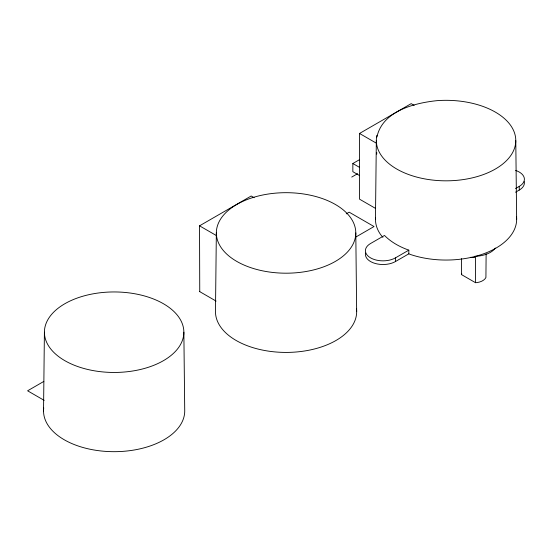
<?xml version="1.0" encoding="UTF-8"?>
<svg xmlns="http://www.w3.org/2000/svg" width="552" height="552" viewBox="0 0 552 552"><rect width="100%" height="100%" fill="white"/><g stroke="black" fill="none" stroke-linecap="round" stroke-linejoin="round"><path stroke-width="0.83" d="M365.562 253.037A17.595 10.157 0 0 0 375.229 263.476A17.595 10.157 0 0 0 395.446 261.544L408.804 253.837L408.832 250.146C399.862 246.958 391.237 242.287 384.509 235.462L370.564 243.508A17.595 10.157 0 0 0 370.564 257.874A17.595 10.157 0 0 0 395.446 257.874L408.832 250.146M43.539 410.923L44.408 332.207M216.343 232.937L215.473 311.659A70.594 40.758 0 0 0 288.71 352.39A70.594 40.758 0 0 0 356.468 308.609M375.457 219.289L376.333 140.574M376.726 154.125L376.74 152.414M376.912 137.027C382.412 111.173 414.193 103.01 436.956 100.664A69.724 40.255 0 0 1 515.713 138.814A69.724 40.255 0 0 1 443.014 180.787A69.724 40.255 0 0 1 376.933 135.316M486.126 253.81L485.919 277.483A12.496 7.21 0 0 1 477.087 282.583L475.527 282.7L461.575 274.648L461.782 273.751M199.748 291.656L199.534 225.83L251.201 196.001L254.189 197.719M375.408 208.332L359.524 199.162L359.524 133.46L411.192 103.631L414.179 105.356M359.414 175.474L352.845 171.679L352.845 163.516L359.428 159.714M351.734 177.075L357.586 173.701M43.836 381.418L27.6 390.795L44.167 400.359M346.242 213.845L349.154 212.168L374.028 226.534L355.867 237.022M515.527 188.542L519.246 186.397A17.595 10.157 0 0 0 515.602 170.423M515.533 192.213L519.246 190.074A17.595 10.157 0 0 0 524.248 181.567M408.804 253.837L410.757 254.589A70.594 40.758 0 0 0 483.055 254.003A70.594 40.758 0 0 0 516.541 217.005M359.524 133.46L376.699 143.375M352.845 163.516L359.414 167.311M199.534 225.83L216.708 235.745M199.534 291.532L216.101 301.095M382.916 237.325L380.832 234.89A70.594 40.758 0 0 1 375.512 217.771M515.775 140.574L516.651 219.289M355.792 232.937A69.724 40.255 0 0 1 251.208 267.803A69.724 40.255 0 0 1 251.208 198.078A69.724 40.255 0 0 1 355.792 232.937L356.661 311.659M183.857 332.207A69.724 40.255 0 0 1 79.274 367.066A69.724 40.255 0 0 1 79.274 297.342A69.724 40.255 0 0 1 183.857 332.207L184.727 410.923A70.594 40.758 0 0 1 111.49 451.653A70.594 40.758 0 0 1 43.732 407.88M519.246 186.397L519.246 190.074M475.527 282.7L475.527 257.404L473.851 257.529A12.496 7.21 0 0 1 470.614 257.28M461.575 258.626L461.575 274.648M395.446 257.874L395.446 261.544M495.372 248.034A23.287 13.448 0 0 1 474.61 256.328"/></g></svg>
